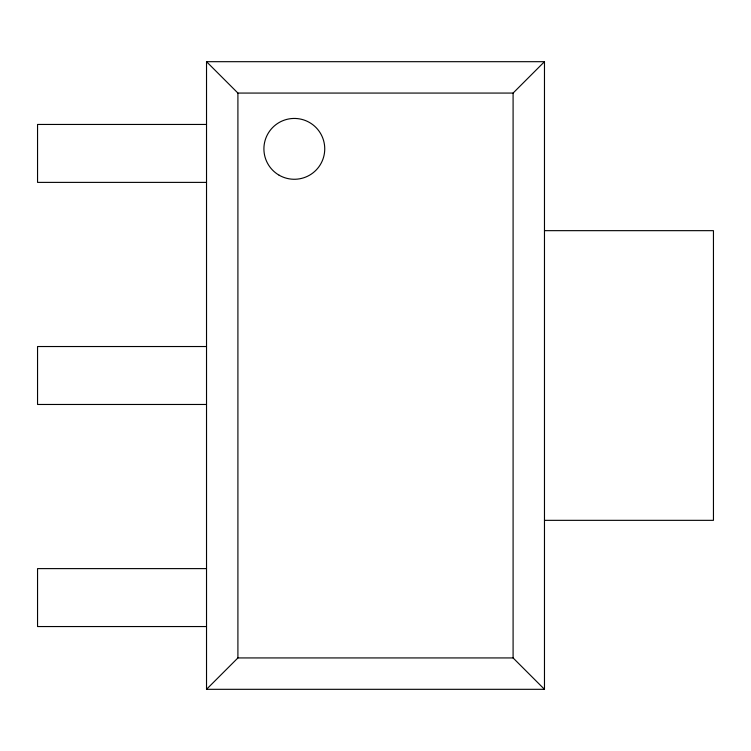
<?xml version="1.0" encoding="UTF-8"?>
<svg xmlns="http://www.w3.org/2000/svg" width="751" height="751" viewBox="0 0 751 751"><rect width="100%" height="100%" fill="white"/><g stroke="black" fill="none" stroke-linecap="round" stroke-linejoin="round"><path stroke-width="1.13" d="M544.475 689.315L513.093 657.932L513.093 93.068L544.475 61.685L206.525 61.685L206.525 689.315L544.475 689.315L544.475 61.685M206.525 689.315L237.907 657.932L237.907 93.068L206.525 61.685M237.907 93.068L513.093 93.068M206.525 124.45L37.55 124.45L37.55 182.39L206.525 182.39M544.475 230.66L713.45 230.66L713.45 520.34L544.475 520.34M206.525 346.53L37.55 346.53L37.55 404.47L206.525 404.47M206.525 568.61L37.55 568.61L37.55 626.55L206.525 626.55M237.907 657.932L513.093 657.932M279.119 175.199A30.415 30.415 0 0 0 324.742 148.858A30.415 30.415 0 0 0 279.119 122.516A30.415 30.415 0 0 0 279.119 175.199"/></g></svg>
